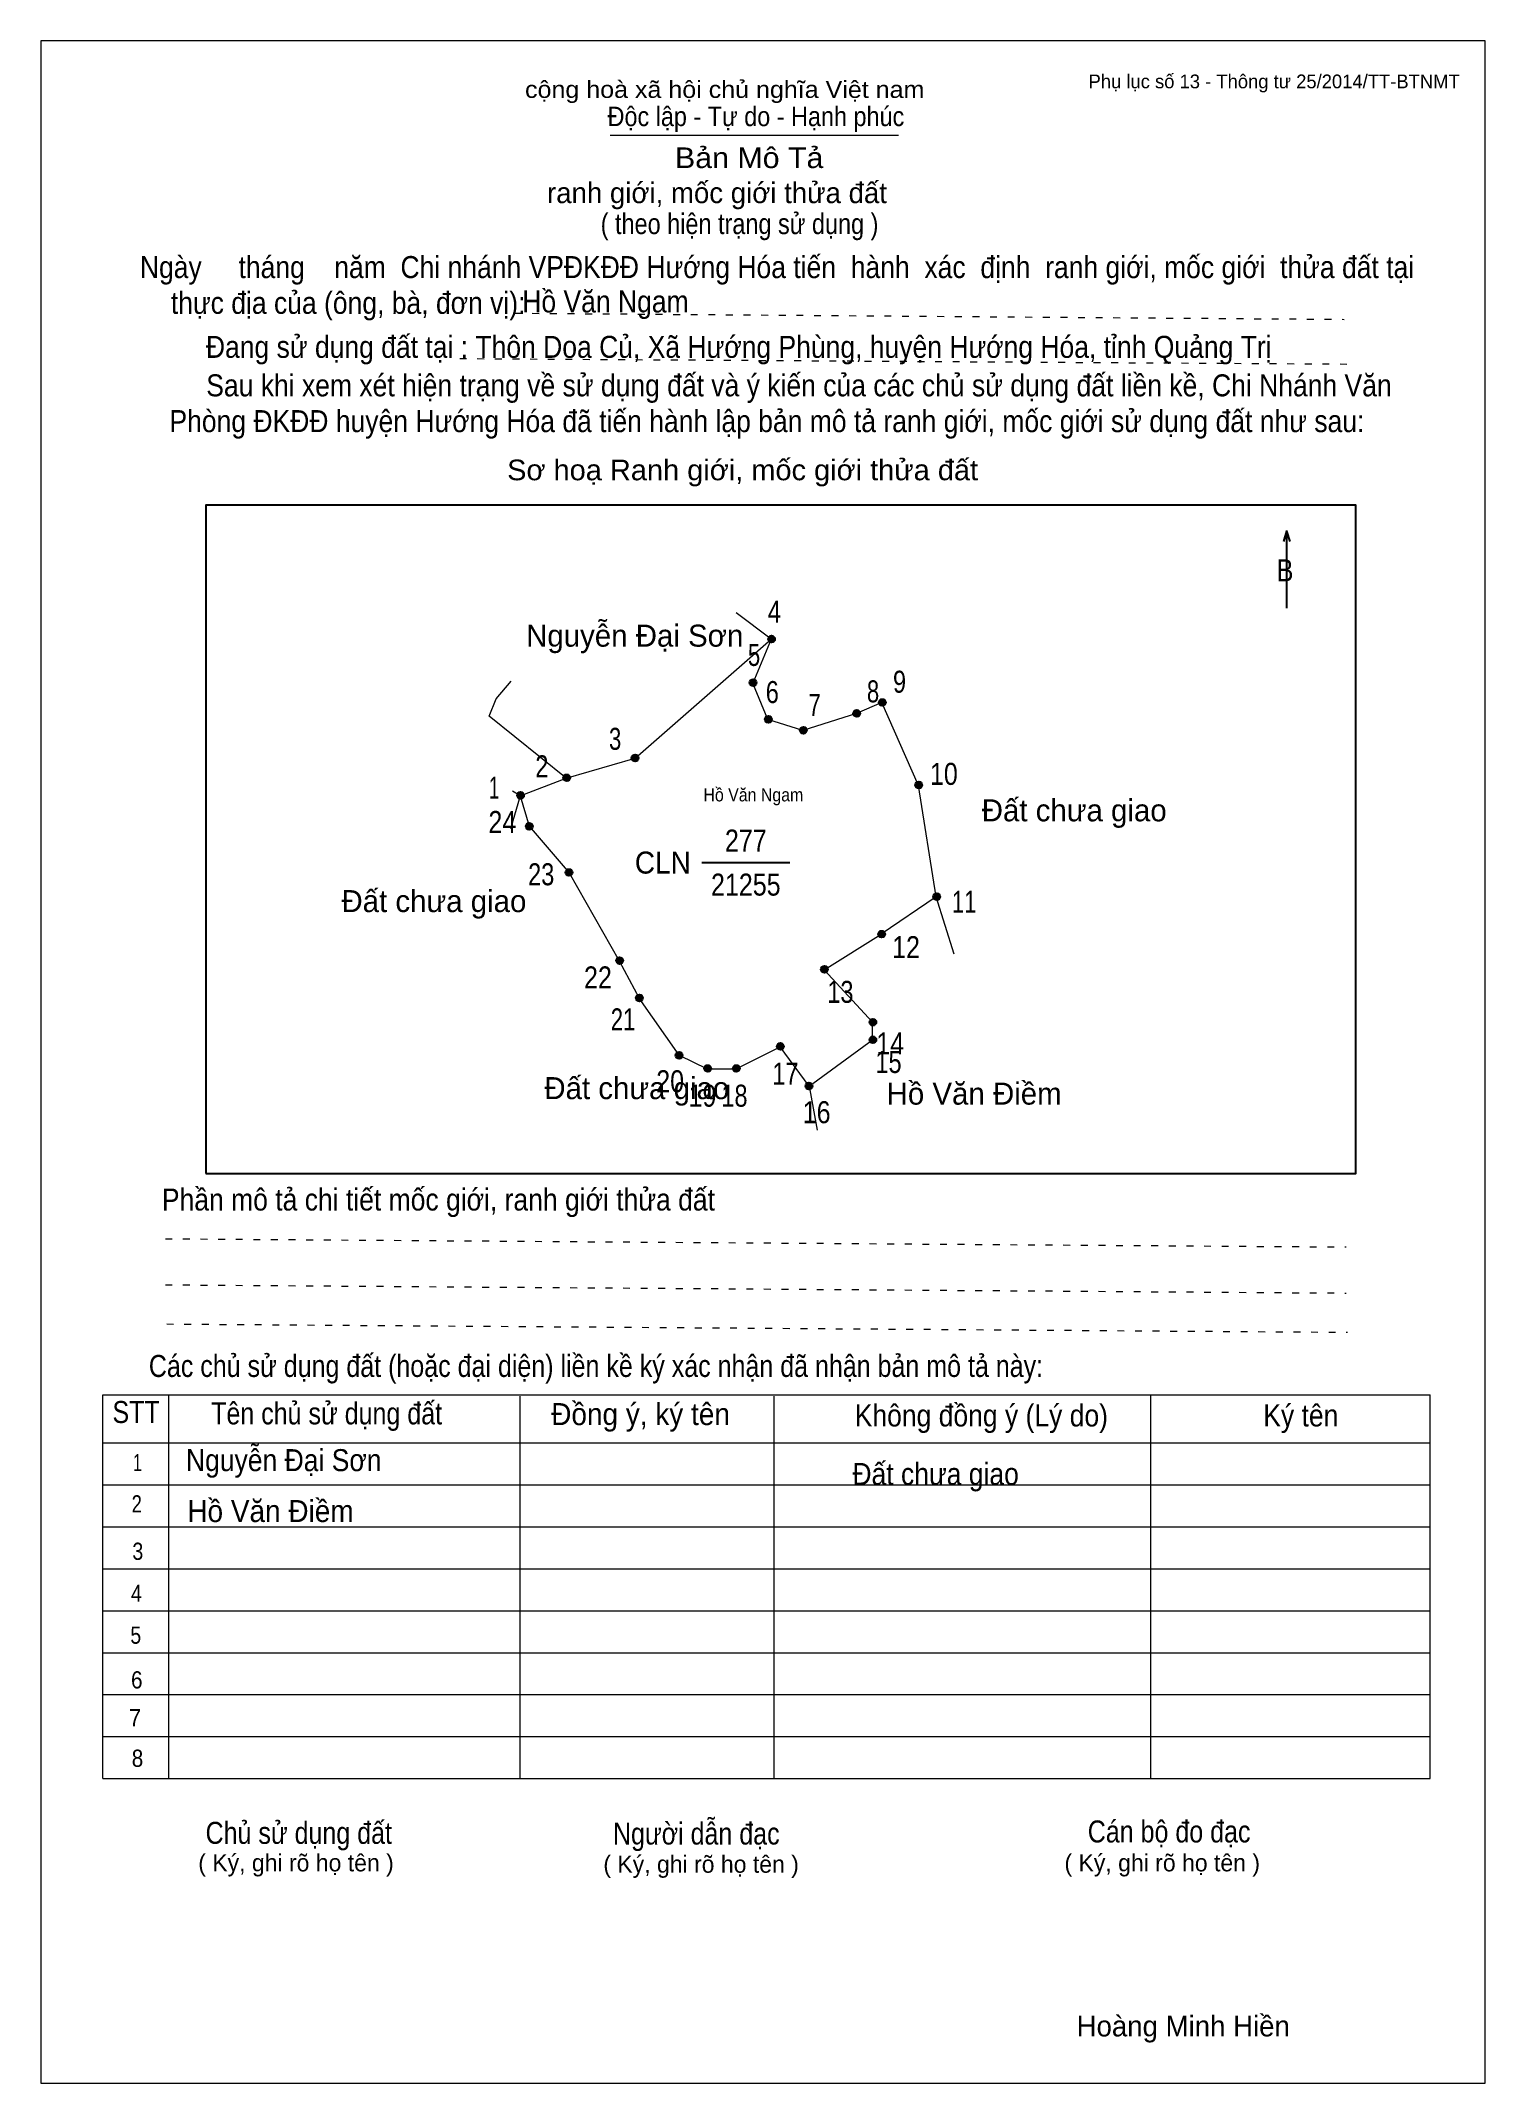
# Model space of a CAD drawing. Header units: centimetres. Extents: x 0 to 21, y 0 to 29.7.
import ezdxf
from ezdxf.enums import TextEntityAlignment as Align

# ---------------------------------------------------------------- set-up
doc = ezdxf.new("R2010")
doc.units = ezdxf.units.CM
doc.header["$LTSCALE"] = 0.13
doc.linetypes.add('DOTTED', pattern=[1.5, 0.3, -1.2])
for name, color, linetype, lineweight in [('1', 7, 'Continuous', 13), ('32', 7, 'Continuous', 25), ('33', 7, 'Continuous', 25), ('6', 7, 'Continuous', 13), ('62', 7, 'Continuous', 13)]:
    doc.layers.add(name, color=color, linetype=linetype, lineweight=lineweight)
for name, color, linetype in [('2', 7, 'Continuous'), ('34', 7, 'Continuous'), ('63', 7, 'Continuous')]:
    doc.layers.add(name, color=color, linetype=linetype)

msp = doc.modelspace()

# ---------------------------------------------------------------- hatches: boundary and pattern name
at = {"layer": '32'}
for points in [[(10.6744, 21, 1), (10.5744, 21, 1)], [(10.4048, 20.3654, 1), (10.3048, 20.3654, 1)], [(11.9123, 19.919, 1), (11.8123, 19.919, 1)], [(12.2837, 20.0785, 1), (12.1837, 20.0785, 1)], [(10.6276, 19.8342, 1), (10.5276, 19.8342, 1)], [(11.1374, 19.6747, 1), (11.0374, 19.6747, 1)], [(8.6892, 19.2709, 1), (8.5892, 19.2709, 1)], [(7.6966, 18.9828, 1), (7.5966, 18.9828, 1)], [(7.0241, 18.7266, 1), (6.9241, 18.7266, 1)], [(12.8146, 18.8777, 1), (12.7146, 18.8777, 1)], [(7.1522, 18.2783, 1), (7.0522, 18.2783, 1)], [(7.7286, 17.6059, 1), (7.6286, 17.6059, 1)], [(13.0759, 17.2537, 1), (12.9759, 17.2537, 1)], [(12.2754, 16.7094, 1), (12.1754, 16.7094, 1)], [(8.465, 16.3251, 1), (8.365, 16.3251, 1)], [(11.4429, 16.197, 1), (11.3429, 16.197, 1)], [(8.7532, 15.7808, 1), (8.6532, 15.7808, 1)], [(12.1473, 15.4286, 1), (12.0473, 15.4286, 1)], [(12.1473, 15.1724, 1), (12.0473, 15.1724, 1)], [(9.3296, 14.9483, 1), (9.2296, 14.9483, 1)], [(10.8025, 15.0764, 1), (10.7025, 15.0764, 1)], [(9.7458, 14.7562, 1), (9.6458, 14.7562, 1)], [(10.1621, 14.7562, 1), (10.0621, 14.7562, 1)], [(11.2187, 14.5, 1), (11.1187, 14.5, 1)]]:
    msp.add_hatch(color=256, dxfattribs=at).paths.add_polyline_path(points)

# ---------------------------------------------------------------- linework, layer by layer
at = {"layer": '1'}
msp.add_lwpolyline([(21, 0), (21, 29.7), (0, 29.7), (0, 0)], close=True, dxfattribs=at)
at = {"layer": '32'}
for centre in [(10.6244, 21), (10.3548, 20.3654), (11.8623, 19.919), (12.2337, 20.0785), (10.5776, 19.8342), (11.0874, 19.6747), (8.6392, 19.2709), (7.6466, 18.9828), (6.9741, 18.7266), (12.7646, 18.8777), (7.1022, 18.2783), (7.6786, 17.6059), (13.0259, 17.2537), (12.2254, 16.7094), (8.415, 16.3251), (11.3929, 16.197), (8.7032, 15.7808), (12.0973, 15.4286), (12.0973, 15.1724), (9.2796, 14.9483), (10.7525, 15.0764), (9.6958, 14.7562), (10.1121, 14.7562), (11.1687, 14.5)]:
    msp.add_circle(centre, 0.05, dxfattribs=at)
at = {"layer": '33'}
msp.add_line((9.61, 17.75), (10.89, 17.75), dxfattribs=at)
at = {"layer": '6'}
for p, q in [((10.62, 21), (10.11, 21.38)), ((6.97, 18.72), (6.83, 18.24)), ((6.97, 18.72), (6.86, 18.79)), ((6.97, 18.72), (7.64, 18.98)), ((9.28, 14.95), (8.7, 15.78)), ((11.17, 14.5), (10.75, 15.07)), ((11.17, 14.5), (11.29, 13.86))]:
    msp.add_line(p, q, dxfattribs=at)
for points in [[(7.64, 18.98), (8.64, 19.27), (10.62, 21), (10.35, 20.36)], [(7.64, 18.98), (6.52, 19.88), (6.62, 20.13), (6.84, 20.39)], [(13.02, 17.25), (12.76, 18.87), (12.23, 20.08), (11.86, 19.92), (11.08, 19.67), (10.57, 19.83), (10.35, 20.36)], [(6.97, 18.72), (7.1, 18.28), (7.68, 17.6), (8.41, 16.32), (8.7, 15.78)], [(13.28, 16.42), (13.02, 17.25), (12.22, 16.71)], [(11.17, 14.5), (12.09, 15.17), (12.09, 15.43), (11.39, 16.19), (12.22, 16.71)], [(9.28, 14.95), (9.69, 14.75), (10.11, 14.75), (10.75, 15.07)]]:
    msp.add_lwpolyline(points, dxfattribs=at)
at = {"layer": '62'}
for p, q in [((8.28, 28.33), (12.47, 28.33)), ((0.9, 10.01), (20.2, 10.01)), ((0.9, 4.43), (0.9, 10.01)), ((1.86, 4.43), (1.86, 10.01)), ((6.97, 4.43), (6.97, 9.99)), ((10.66, 4.43), (10.66, 9.99)), ((16.14, 4.43), (16.14, 10.01)), ((20.2, 4.43), (20.2, 10.01)), ((0.9, 9.31), (20.2, 9.31)), ((0.9, 8.7), (20.2, 8.7)), ((0.9, 8.09), (20.2, 8.09)), ((0.9, 7.48), (20.2, 7.48)), ((0.9, 6.87), (20.2, 6.87)), ((0.9, 6.26), (20.2, 6.26)), ((0.9, 5.65), (20.2, 5.65)), ((0.9, 5.04), (20.2, 5.04)), ((0.9, 4.43), (20.2, 4.43))]:
    msp.add_line(p, q, dxfattribs=at)
at = {"layer": '62', "linetype": 'DOTTED'}
for p, q in [((6.89, 25.74), (18.95, 25.65)), ((6.09, 25.08), (19.04, 25)), ((1.81, 12.28), (18.98, 12.16)), ((1.81, 11.61), (18.98, 11.49)), ((1.83, 11.04), (19, 10.92))]:
    msp.add_line(p, q, dxfattribs=at)
at = {"layer": '62', "lineweight": 25}
for p, q in [((18.11, 22.58), (18.11, 21.45)), ((18.11, 22.57), (18.07, 22.42)), ((18.11, 22.57), (18.16, 22.42))]:
    msp.add_line(p, q, dxfattribs=at)
msp.add_lwpolyline([(2.4, 13.23), (19.12, 13.23), (19.12, 22.95), (2.4, 22.95)], close=True, dxfattribs=at)

# ---------------------------------------------------------------- texts
at = {"layer": '2', "width": 0.9}
msp.add_text('Hồ Văn Ngam', height=0.192, dxfattribs=at).set_placement((10.36, 18.64), align=Align.CENTER)
at = {"layer": '32'}
for s, width, p in [('4', 0.8, (10.665, 21.24)), ('5', 0.75, (10.37, 20.61)), ('9', 0.8, (12.485, 20.22)), ('6', 0.8, (10.635, 20.07)), ('7', 0.75, (11.25, 19.88)), ('8', 0.75, (12.1, 20.08)), ('3', 0.75, (8.35, 19.39)), ('2', 0.8, (7.285, 18.99)), ('10', 0.85, (13.13, 18.88)), ('1', 0.65, (6.59, 18.68)), ('24', 0.85, (6.71, 18.18)), ('23', 0.8, (7.275, 17.42)), ('11', 0.75, (13.425, 17.02)), ('12', 0.85, (12.58, 16.36)), ('22', 0.85, (8.1, 15.92)), ('13', 0.8, (11.625, 15.71)), ('21', 0.75, (8.465, 15.31)), ('14', 0.85, (12.35, 14.96)), ('15', 0.8, (12.325, 14.69)), ('20', 0.85, (9.15, 14.41)), ('17', 0.8, (10.825, 14.52)), ('19', 0.85, (9.62, 14.2)), ('18', 0.8, (10.085, 14.2)), ('16', 0.85, (11.28, 13.96))]:
    msp.add_text(s, height=0.32, dxfattribs=dict(at, width=width)).set_placement(p, align=Align.CENTER)
at = {"layer": '33'}
for s, p in [('Nguyễn Đại Sơn', (8.635, 20.89)), ('Nguyễn Đại Sơn', (8.635, 20.89)), ('Đất chưa giao', (15.025, 18.35)), ('Đất chưa giao', (5.715, 17.03)), ('Đất chưa giao', (8.665, 14.31)), ('Hồ Văn Điềm', (13.57, 14.23))]:
    msp.add_text(s, height=0.32, dxfattribs=at).set_placement(p, align=Align.CENTER)
at = {"layer": '33', "width": 0.85}
for s, p in [('277', (10.25, 17.91)), ('21255', (10.25, 17.27))]:
    msp.add_text(s, height=0.32, dxfattribs=at).set_placement(p, align=Align.CENTER)
at = {"layer": '33', "width": 0.95}
msp.add_text('CLN', height=0.32, dxfattribs=at).set_placement((9.45, 17.59), align=Align.RIGHT)
at = {"layer": '34'}
for s, width, p in [('Hồ Văn Ngam', 0.9, (7, 25.75)), ('Nguyễn Đại Sơn', 0.9, (2.11, 8.9)), ('Đất chưa giao', 0.9, (11.8, 8.7)), ('Hồ Văn Điềm', 0.95, (2.13, 8.16))]:
    msp.add_text(s, height=0.32, dxfattribs=dict(at, width=width)).set_placement(p)
at = {"layer": '62'}
for s, height, width, p in [('cộng hoà xã hội chủ nghĩa Việt nam', 0.2474, 1.1, (7.04, 28.87)), ('Độc lập - Tự do - Hạnh phúc', 0.2828, 0.9, (8.24, 28.46)), ('Bản Mô Tả', 0.3, 1.1, (9.22, 27.85)), ('( theo hiện trạng sử dụng )', 0.3, 0.85, (8.14, 26.89)), ('Ngày     tháng    năm  Chi nhánh VPĐKĐĐ Hướng Hóa tiến  hành  xác  định  ranh giới, mốc giới  thửa đất tại ', 0.32, 0.9, (1.44, 26.25)), ('thực địa của (ông, bà, đơn vị): ', 0.32, 0.9, (1.89, 25.73)), ('Đang sử dụng đất tại : Thôn Doa Củ, Xã Hướng Phùng, huyện Hướng Hóa, tỉnh Quảng Trị', 0.32, 0.9, (2.4, 25.09)), ('     Sau khi xem xét hiện trạng về sử dụng đất và ý kiến của các chủ sử dụng đất liền kề, Chi Nhánh Văn ', 0.32, 0.9, (1.87, 24.53)), ('Phòng ĐKĐĐ huyện Hướng Hóa đã tiến hành lập bản mô tả ranh giới, mốc giới sử dụng đất như sau:', 0.32, 0.9, (1.87, 24.01)), ('Sơ hoạ Ranh giới, mốc giới thửa đất', 0.3, 1.05, (6.78, 23.31)), ('B', 0.32, 0.85, (17.97, 21.84)), ('Phần mô tả chi tiết mốc giới, ranh giới thửa đất ', 0.32, 0.9, (1.76, 12.69)), ('Các chủ sử dụng đất (hoặc đại diện) liền kề ký xác nhận đã nhận bản mô tả này:', 0.32, 0.85, (1.57, 10.27))]:
    msp.add_text(s, height=height, dxfattribs=dict(at, width=width)).set_placement(p)
msp.add_text('ranh giới, mốc giới thửa đất', height=0.3, dxfattribs=at).set_placement((7.36, 27.34))
for s, height, width, p in [('STT', 0.32, 0.85, (1.385, 9.6)), ('Tên chủ sử dụng đất', 0.32, 0.85, (4.155, 9.58)), ('Đồng ý, ký tên', 0.32, 0.95, (8.72, 9.57)), ('Không đồng ý (Lý do)', 0.32, 0.9, (13.675, 9.55)), ('Ký tên', 0.32, 0.9, (18.32, 9.55)), ('1', 0.25, 0.7, (1.405, 8.9)), ('2', 0.25, 0.8, (1.395, 8.3)), ('3', 0.25, 0.85, (1.41, 7.61)), ('4', 0.25, 0.85, (1.39, 7)), ('5', 0.25, 0.85, (1.38, 6.39)), ('6', 0.25, 0.9, (1.395, 5.74)), ('7', 0.25, 0.95, (1.37, 5.19)), ('8', 0.25, 0.9, (1.405, 4.6)), ('Người dẫn đạc', 0.32, 0.85, (9.53, 3.47)), ('Chủ sử dụng đất', 0.32, 0.85, (3.75, 3.48)), ('Cán bộ đo đạc', 0.32, 0.85, (16.405, 3.5))]:
    msp.add_text(s, height=height, dxfattribs=dict(at, width=width)).set_placement(p, align=Align.CENTER)
for p in [(3.71, 3.08), (9.6, 3.06), (16.305, 3.08)]:
    msp.add_text('( Ký, ghi rõ họ tên )', height=0.25, dxfattribs=at).set_placement(p, align=Align.CENTER)
at = {"layer": '63'}
msp.add_text('Phụ lục số 13 - Thông tư 25/2014/TT-BTNMT', height=0.2, dxfattribs=at).set_placement((20.63, 29.01), align=Align.RIGHT)
msp.add_text('Hoàng Minh Hiền', height=0.3, dxfattribs=at).set_placement((16.61, 0.68), align=Align.CENTER)

doc.saveas('drawing.dxf')
